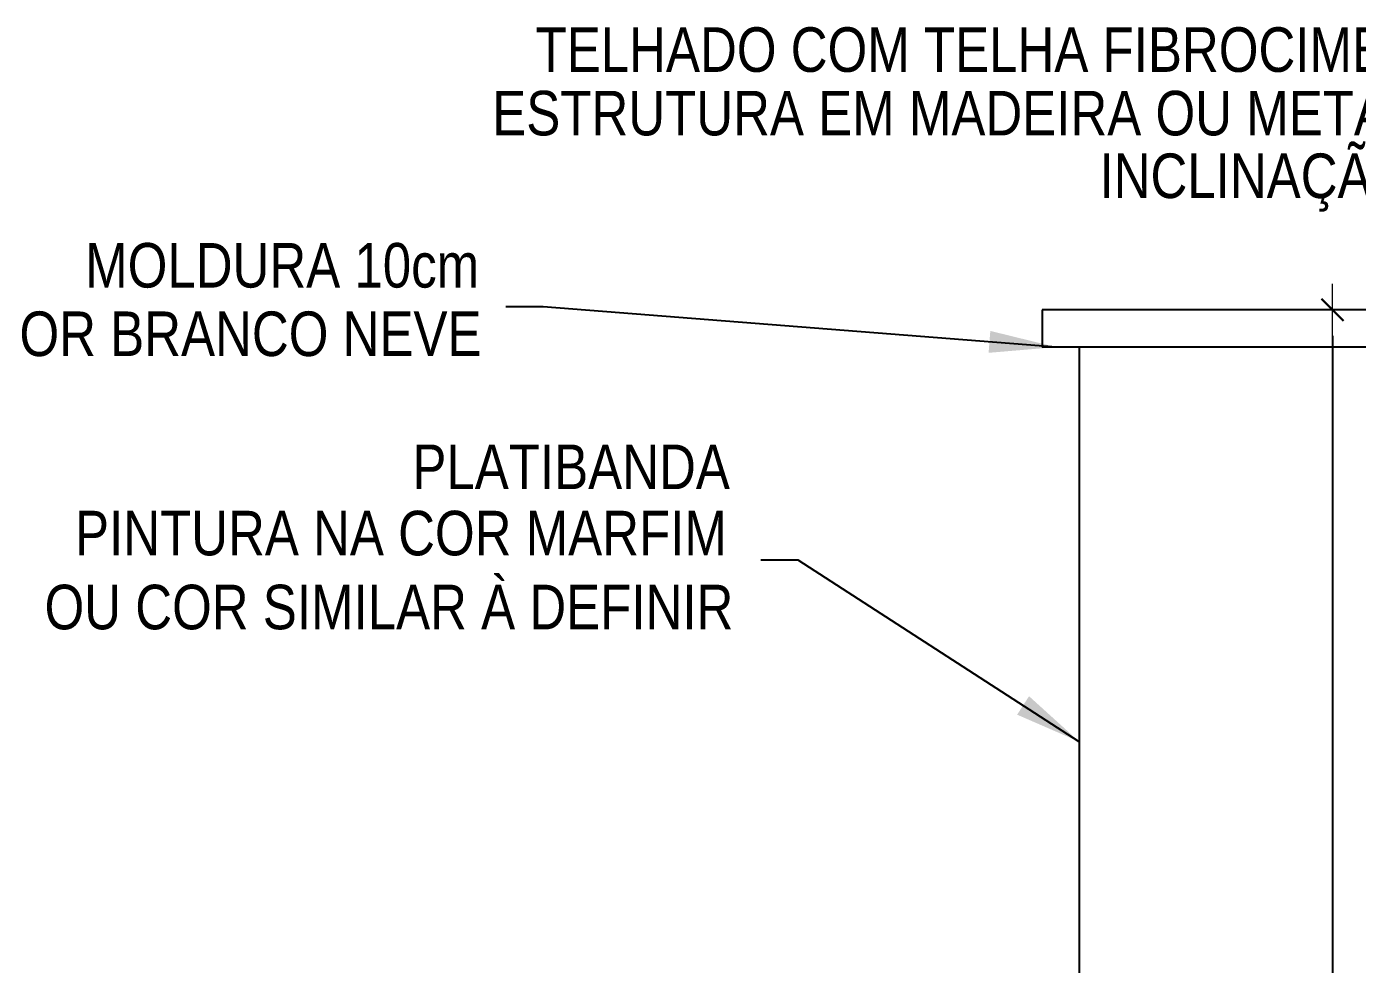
# Model space of a CAD drawing. Header units: millimetres. Extents: x -6300 to 1991, y -4770 to 4545.
# Drawn here: x 1426.904 to 1430.489, y 98.897 to 101.423 of the extents above; entities that cross this region are included whole.
import ezdxf

# ---------------------------------------------------------------- set-up
doc = ezdxf.new("R2010")
doc.units = ezdxf.units.MM
doc.header["$LTSCALE"] = 20
doc.header["$MEASUREMENT"] = 0
doc.layers.get('0').update_dxf_attribs({"linetype": 'CONTINUOUS'})
doc.layers.get('DEFPOINTS').update_dxf_attribs({"linetype": 'CONTINUOUS'})
doc.layers.add('COTA', color=7, linetype='CONTINUOUS')
for name, color, linetype, lineweight in [('E-Cta-W', 7, 'CONTINUOUS', 20), ('E-Pen-C', 4, 'CONTINUOUS', 15), ('E-Pen-G', 3, 'CONTINUOUS', 30)]:
    doc.layers.add(name, color=color, linetype=linetype, lineweight=lineweight)
doc.styles.add('F2', font='ARIALN.TTF')
doc.dimstyles.new('DIMENSION-1', dxfattribs={"dimtxt": 0.145, "dimasz": 0.07, "dimexe": 1, "dimexo": 0, "dimgap": 0.12, "dimtad": 1, "dimzin": 7, "dimdsep": 46, "dimtxsty": 'F2', "dimblk1": 'TRACO', "dimblk2": 'TRACO', "dimsah": 1, "dimcen": 1, "dimse1": 1, "dimse2": 1, "dimclrd": 4, "dimclre": 256, "dimclrt": 4, "dimadec": 8, "dimazin": 0, "dimtfac": 1, "dimtix": 1, "dimtmove": 2, "dimatfit": 3, "dimldrblk": 'TRACO', "dimfxl": 1, "dimtolj": 1, "dimtzin": 0, "dimarcsym": 0})
doc.dimstyles.get("Standard").update_dxf_attribs({"dimtxt": 0.18, "dimasz": 0.18, "dimexe": 0.18, "dimexo": 0.0625, "dimgap": 0.09, "dimtad": 0, "dimtih": 1, "dimtoh": 1, "dimdec": 4, "dimzin": 0, "dimdsep": 46, "dimtxsty": 'Standard', "dimcen": 0.09, "dimadec": 0, "dimazin": 0, "dimtfac": 1, "dimtdec": 4, "dimtofl": 0, "dimtmove": 0, "dimatfit": 3, "dimfxl": 1, "dimtolj": 1, "dimtzin": 0, "dimarcsym": 0})

# ---------------------------------------------------------------- blocks, each defined once
blk = doc.blocks.new('TRACO')
at = {"layer": 'E-Pen-C'}
for p, q in [((0, 1), (0, -1)), ((-1, 0), (1, 0))]:
    blk.add_line(p, q, dxfattribs=at)
at = {"layer": 'E-Pen-G'}
blk.add_line((-0.424, -0.424), (0.424, 0.424), dxfattribs=at)
blk = doc.blocks.new('*D653')
at = {"layer": 'COTA', "color": 4, "linetype": 'Continuous', "lineweight": -2}
blk.add_line((1430.4219, 100.5896), (1430.4219, 95.2296), dxfattribs=at)
at = {"layer": 'DEFPOINTS', "color": 0, "linetype": 'Continuous'}
for p in [(1431.1949, 100.6596, -0.4931), (1430.4219, 95.1596), (1431.0393, 95.1596, -0.2465)]:
    blk.add_point(p, dxfattribs=at)
at = {"layer": 'COTA', "color": 4, "linetype": 'Continuous', "lineweight": -2, "xscale": 0.07, "yscale": 0.07, "zscale": 0.07}
for p, rotation in [((1430.4219, 100.6596), 90), ((1430.4219, 95.1596), 270)]:
    blk.add_blockref('TRACO', p, dxfattribs=dict(at, rotation=rotation))
at = {"layer": 'COTA', "color": 4, "linetype": 'Continuous', "insert": (1430.2278, 97.9096), "char_height": 0.145, "attachment_point": 5, "rotation": 90, "style": 'F2'}
blk.add_mtext('\\A1;5.50', dxfattribs=at)

msp = doc.modelspace()

# ---------------------------------------------------------------- linework, layer by layer
at = {"layer": 'COTA', "color": 2, "linetype": 'Continuous'}
for p, q in [((1429.6393, 100.6596, 5.4732), (1429.6393, 100.5596, 5.4732)), ((1432.2893, 100.6596, 3.3971), (1429.6393, 100.6596, 3.3971)), ((1432.2893, 100.5596, 3.3971), (1429.6393, 100.5596, 3.3971)), ((1429.7393, 100.5596, 5.4732), (1429.7393, 95.1596, 5.7198))]:
    msp.add_line(p, q, dxfattribs=at)

# ---------------------------------------------------------------- texts
at = {"color": 7, "style": 'F2'}
for s, p in [('TELHADO COM TELHA FIBROCIMENTO', (1428.2747, 101.3008, -27.5763)), ('ESTRUTURA EM MADEIRA OU METÁLICA', (1428.158, 101.1297, -27.5763)), ('INCLINAÇÃO 5%%%', (1429.7938, 100.961, -27.5763)), ('MOLDURA 10cm', (1427.0613, 100.7199, -27.0833)), ('NA COR BRANCO NEVE', (1426.5561, 100.5355, -27.0833)), ('PLATIBANDA', (1427.9428, 100.1771, -2.8946)), ('PINTURA NA COR MARFIM', (1427.034, 99.9987, 28.0788)), ('OU COR SIMILAR À DEFINIR', (1426.9519, 99.7996, 28.0788))]:
    msp.add_text(s, height=0.12, dxfattribs=at).set_placement(p)

# ---------------------------------------------------------------- dimensions: what is measured, and where the dimension line sits
at = {"layer": 'COTA', "color": 7, "linetype": 'Continuous'}
dim = msp.add_linear_dim(base=(1430.4219, 95.1596, 3.8902), p1=(1431.1949, 100.6596, 3.3971), p2=(1431.0393, 95.1596, 3.6436), angle=90, dimstyle='DIMENSION-1', override={"dimadec": 0, "dimfxl": 0.06}, dxfattribs=at)
dim.commit()
dim.dimension.update_dxf_attribs({"geometry": '*D653', "text_midpoint": (1430.2278, 97.9096, 3.8902)})

# ---------------------------------------------------------------- leaders
at = {"layer": 'E-Cta-W', "color": 4}
for points in [[(1429.6769, 100.5596, -26.8367), (1428.2955, 100.6677, -26.8367), (1428.1947, 100.6683, -26.8367)], [(1429.7393, 99.4969, -2.6481), (1428.9824, 99.9854, -2.6481), (1428.8816, 99.986, -2.6481)]]:
    msp.add_leader(points, dimstyle='Standard', dxfattribs=at)

doc.saveas('drawing.dxf')
